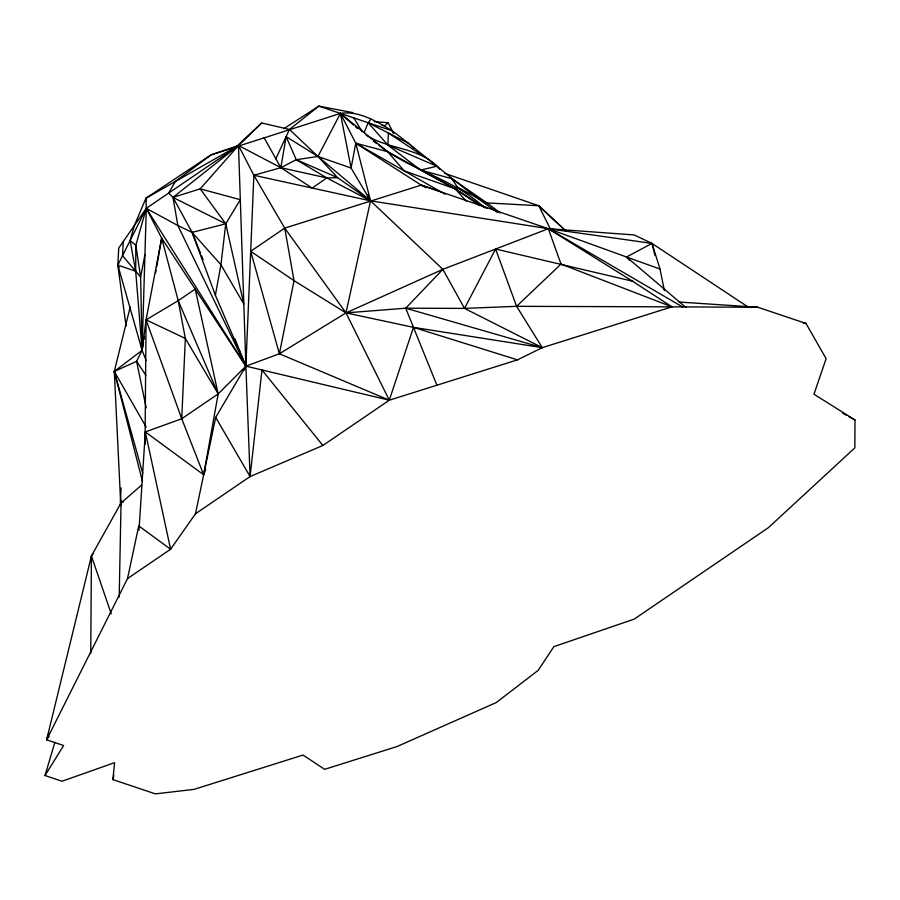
<?xml version="1.0" encoding="UTF-8"?>
<svg xmlns="http://www.w3.org/2000/svg" width="900" height="900" viewBox="0 0 900 900"><rect width="100%" height="100%" fill="white"/><g stroke="black" fill="none" stroke-linecap="round" stroke-linejoin="round"><path stroke-width="1.35" d="M678.971 302.029L757.901 307.271L805.995 323.438L826.11 358.684L813.971 394.223L855 419.985L854.854 447.84L768.409 527.67L634.219 619.11L553.894 646.639L538.144 670.387L496.238 702.574L397.001 746.55L324.652 769.331L303.053 755.055L194.062 789.367L155.351 793.879L112.871 779.591L114.649 762.66L61.999 781.234L45 775.519L54.911 742.264M90.754 653.355L91.418 555.986L120.994 503.032L141.626 485.055M119.194 597.038L121.095 500.254M145.024 444.499L146.059 319.849L161.662 238.106L146.295 208.328L145.969 198.203L211.028 154.89L340.414 113.411C359.123 110.498 376.819 121.612 392.332 130.871C427.68 157.669 460.744 187.346 497.452 212.355M757.901 307.271L671.94 306.844L542.284 347.67L464.524 308.396L442.856 269.347L370.519 200.835L317.947 156.465L289.451 129.454L261.697 122.974L238.5 145.496L146.295 208.328L142.11 350.314L146.126 360.517M120.341 504.697L121.05 487.98M45 775.519L63.641 745.515L46.631 739.8L127.508 578.599L170.584 549.248L195.491 513.765L250.088 476.572L245.891 366.154L253.868 175.275L238.5 145.496L145.969 198.203L134.37 225.529L130.106 240.604L135.697 271.249L142.11 350.314L136.586 361.327L146.216 407.925M205.695 469.519L203.67 474.761L181.732 418.748L185.344 338.434L178.2 300.69L161.662 238.106L156.6 267.199M123.3 241.515L122.524 255.713L140.625 277.009L142.11 350.314L114.3 371.43L120.802 505.665M322.864 445.478L250.088 476.572L261.979 369.979L322.864 445.478L389.306 400.207L517.489 359.854L542.284 347.67L516.6 306.326L495.596 249.019L632.498 281.194L671.94 306.844L516.6 306.326L464.524 308.396L405.72 308.194L345.994 312.885L279.394 353.779L245.891 366.154L218.171 393.919L181.732 418.748L145.328 431.933L139.016 530.066M748.98 307.62L651.971 243.405L634.163 234.922L548.336 228.701L442.856 269.347L405.72 308.194L542.284 347.67L413.471 327.353L345.994 312.885L284.715 228.116L253.868 175.275L280.845 167.692L286.121 136.631L317.947 156.465L351.09 168.041L370.519 200.835L345.994 312.885L389.306 400.207L245.891 366.154L161.662 238.106M143.561 342L142.11 350.314L117.821 265.095L118.744 248.085L146.295 208.328L177.862 225.54L192.116 232.391L220.928 264.735L243.81 304.065L225.765 223.796L200.183 188.854L172.969 197.393L168.683 193.072L175.421 181.429L211.028 154.89L238.5 145.496L280.845 167.692L312.199 188.055L326.801 177.93L337.635 177.683L370.519 200.835L548.336 228.701L651.971 243.405L660.026 269.066L664.346 290.486M144.045 339.233L144.529 336.454M155.632 272.734L156.116 269.966M195.491 513.765L215.685 417.397L245.891 366.154L215.381 295.267L220.928 264.735L225.765 223.796L240.311 199.688L200.183 188.854L238.5 145.496L245.891 366.154L244.361 370.08M144.934 254.678L140.625 277.009L135.832 245.34L146.295 208.328L245.891 366.154L234.922 338.884M517.489 359.854L413.471 327.353L389.306 400.207L279.394 353.779L294.03 280.642L284.715 228.116L421.245 185.13L440.404 191.576M127.508 578.599L138.757 525.915L170.584 549.248L145.328 431.933L203.67 474.761L218.171 393.919L195.21 289.103L178.2 300.69L146.059 319.849L142.11 350.314L141.221 344.767M112.871 779.591L113.85 775.53M48.994 736.357L46.631 739.8L91.418 555.986L93.172 553.826M130.207 306.956L114.3 371.43L115.234 376.954M46.631 739.8L48.859 733.14M364.084 132.705L368.145 122.737L370.845 119.374M275.85 158.737L289.451 129.454L318.836 106.121L352.89 112.612M146.295 208.328L117.821 265.095L126.067 326.081M263.981 137.475L280.845 167.692L296.269 159.694L317.947 156.465L340.414 113.411L392.332 130.871L393.761 133.267M464.524 308.396L495.596 249.019M516.6 306.326L561.015 264.094L671.94 306.844M236.441 146.689L261.697 122.974M393.615 133.358L388.114 122.692L384.772 125.775L382.05 125.19M283.826 128.689L318.836 106.121L340.414 113.411L387.652 151.695L404.19 170.865L455.209 188.831L457.234 186.998L488.486 204.007L500.209 212.917M238.5 145.496L172.969 197.393L177.862 225.54L245.891 366.154M279.394 353.779L250.695 251.291L284.715 228.116M353.509 125.021L340.414 113.411L355.781 143.201L421.245 185.13L548.336 228.701L626.535 257.006L651.971 243.405L655.009 255.499M120.994 503.032L123.39 501.84M442.856 269.347L345.994 312.885L294.03 280.642L250.695 251.291M485.618 202.838L538.706 205.718L565.481 230.546M374.152 121.669L388.114 122.692M803.239 322.999L805.995 323.438M253.868 175.275L370.519 200.835L355.781 143.201L387.652 151.695L455.209 188.831L484.841 207.63M280.845 167.692L326.801 177.93L370.519 200.835L367.582 194.58M439.808 169.234C420.739 146.947 389.588 150.21 366.019 135.067M444.757 173.396L538.706 205.718L565.346 230.501M629.314 260.089L626.535 257.006L660.026 269.066M286.121 136.631L296.269 159.694L337.635 177.683L317.947 156.465M484.493 207.731C454.219 178.942 411.424 170.797 378.9 145.249M481.331 205.335L487.361 208.429M479.599 205.47L455.209 188.831L420.559 170.078L387.945 145.136L368.145 122.737L408.623 143.257L413.696 148.005M421.245 185.13L426.184 187.808M842.715 413.201L846.394 415.238M848.857 416.599L855 419.985M445.129 194.276L355.781 143.201L351.09 168.041L340.414 113.411M561.015 264.094L548.336 228.701L682.729 307.035M296.269 159.694L326.801 177.93M548.336 228.701L632.498 281.194M420.39 154.181L388.384 132.998L387.945 145.136L436.916 166.252L420.559 170.078L451.946 178.729L488.486 204.007M373.433 141.21L376.718 143.629M130.106 240.604L135.832 245.34L135.697 271.249L117.821 265.095L119.104 267.581M626.535 257.006L685.913 307.474M355.522 126.81L357.536 128.599M416.756 150.851L418.781 152.741M455.209 188.831L466.459 201.375M453.746 180.855L451.946 178.729L457.234 186.998M145.912 375.322L136.586 361.327L114.3 371.43L142.526 481.613M353.812 117.922L362.183 131.659M215.685 417.397L250.088 476.572M146.205 427.162L114.3 371.43L142.718 473.287M538.706 205.718L550.654 229.545M178.2 300.69L218.171 393.919L185.344 338.434L146.059 319.849L181.732 418.748M405.72 308.194L436.905 385.223M200.475 253.17L192.116 232.391L172.969 197.393L225.765 223.796L192.116 232.391L215.381 295.267M201.521 255.769L203.085 259.661M91.418 555.986L111.251 613.867M145.969 198.203L146.002 200.79"/></g></svg>
